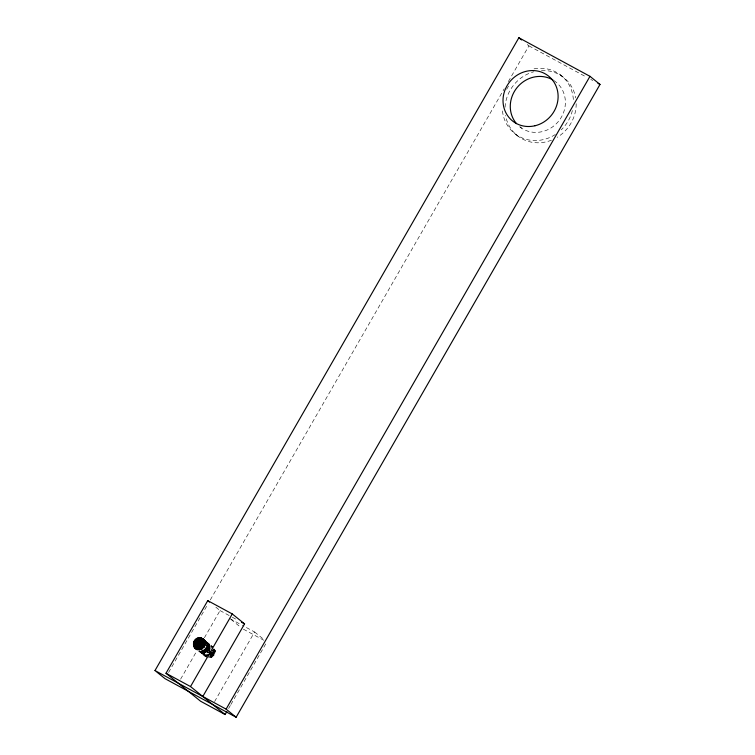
<?xml version="1.0" encoding="UTF-8"?>
<svg xmlns="http://www.w3.org/2000/svg" width="755" height="755" viewBox="0 0 755 755"><rect width="100%" height="100%" fill="white"/><g stroke="black" fill="none" stroke-linecap="round" stroke-linejoin="round"><path stroke-width="0.57" stroke-dasharray="3.77 2.83" d="M207.087 643.892L209.654 646.176L209.522 651.999L204.482 655.161L199.292 650.961M208.389 657.784L211.362 657.369L213.835 655.519L205.209 648.479C203.227 650.791 203.284 654.679 205.728 656.642L206.993 655.095M211.051 653.613L213.835 655.519L214.42 654.66L215.194 650.706L213.995 648.035M168.554 672.535L207.936 604.038M210.286 599.951L504.208 88.797M508.323 81.644L528.896 45.866L527.075 44.385M180.605 679.16L196.838 650.914M204.379 637.805L220.035 610.578L213.901 605.614M214.58 701.584L254.595 631.992L242.336 625.338M228.605 708.492L230.341 705.463M230.926 704.453L266.883 641.929M206.53 654.642L205.039 655.963L199.15 651.008M206.436 642.061L211.608 646.431L208.654 646.318L205.926 647.724L213.108 656.274L210.305 654.33M210.607 651.546L214.958 649.734M213.467 649.3L215.194 650.706L203.841 653.292L201.236 650.942M213.523 650.31L215.26 651.707L203.784 652.282L202.066 650.716M203.888 651.272L209.522 651.999L210.645 646.214L206.36 642.496M210.645 652.141L215.147 652.726L213.42 651.329M204.171 650.281L209.522 651.999L208.654 646.318L206.946 644.761M210.588 652.339L214.864 653.717L212.268 651.622M528.896 45.866L586.616 77.18M590.74 79.417L592.798 80.53M220.035 610.578L231.275 616.675M232.304 617.231L236.39 619.449M230.077 618.685L241.317 624.791M243.384 629.179L263.816 640.259M204.614 649.338L214.42 654.66L212.693 653.264M205.275 648.385L210.768 652.15M211.683 652.773L214.42 654.66M205.851 647.507L211.258 651.235M212.164 651.858L214.864 653.717M204.577 649.149L210.126 652.971M209.814 649.026L205.369 645.94L211.409 650.923M213.372 651.49L215.147 652.726M203.765 649.8L209.371 653.679M202.859 650.3L209.446 654.915M210.39 655.576L212.278 656.897L206.766 647.101M206.672 645.676L212.4 649.696M213.354 650.366L215.26 651.707M201.896 650.631L208.522 655.349M209.465 656.019L211.362 657.369L209.89 653.075M206.747 644.657L212.381 648.687M213.316 649.357L215.194 650.706M201.849 651.49L208.493 656.303M206.653 643.656L213.108 648.385L206.323 642.713M200.641 651.329L206.766 655.878M206.389 642.703L211.834 646.79M199.669 651.159L206.653 656.454M206.851 642.514L212.212 646.658M199.622 651.49L206.568 656.888L199.65 651.272M206.257 641.741L212.429 646.648M198.791 650.999L206.54 657.18L198.754 650.885M560.163 74.707L562.937 76.944M519.931 126.783L521.743 128.256M515.486 134.116L518.26 136.353M254.595 631.992L264.25 639.796M230.954 619.402L240.6 627.207M206.389 641.759L212.504 646.808L206.408 641.816M206.417 642.231L211.957 646.733M207.059 644.081L209.654 646.176M206.54 643.704L212.599 648.602M206.606 644.713L210.069 647.507M205.945 645.223L207.682 646.629L209.522 651.999L204.086 654.264L200.547 651.14M206.493 645.733L212.551 650.621M205.775 647.667L209.229 650.461M205.181 648.526L210.371 652.716M211.24 653.424L213.835 655.519M204.454 649.281L209.645 653.471M210.513 654.17L213.108 656.274M203.623 649.904L209.682 654.793M210.541 655.5L212.278 656.897M202.708 650.376L208.767 655.274M209.626 655.972L211.362 657.369M201.736 650.687L208.654 656.284M201.245 651.197L206.794 655.717M200.622 651.461L206.662 656.378M198.81 651.046L205.728 656.642L198.914 651.055M199.509 650.867L204.482 655.161M209.692 653.132L210.39 657.68M541.448 70.545A37.174 34.513 -51 0 1 575.659 97.905M576.178 103.718A37.174 34.513 -51 0 1 557.181 137.325M551.48 140.175A37.174 34.513 -51 0 1 505.529 115.392M505.067 107.21A37.174 34.513 -51 0 1 533.738 71.782M553.915 80.568A28.775 26.718 -51 0 1 559.096 120.592A28.775 26.718 -51 0 1 518.959 126.142M534.03 68.847A37.174 34.513 -51 0 1 573.413 101.481M572.375 110.513A37.174 34.513 -51 0 1 561.229 129.86M555.331 134.513A37.174 34.513 -51 0 1 502.273 108.522M506.662 89.298A37.174 34.513 -51 0 1 510.125 83.824"/><path stroke-width="1.13" d="M154.992 670.553L518.864 37.75L589.976 76.331L600.008 84.447L236.136 717.25L165.024 678.669L154.992 670.553L226.104 709.134L236.136 717.25M226.868 711.521L225.122 714.541L200.603 701.235L165.996 673.262L207.757 600.64L232.276 613.947L244.563 623.885L202.802 696.497M225.122 714.541L190.524 686.569L232.276 613.947M226.104 709.134L589.976 76.331M198.008 649.385C204.445 650.555 207.776 640.089 201.226 638.032C194.262 635.757 190.175 646.818 197.083 649.649L195.347 648.252L198.008 649.385L193.705 645.865L197.848 649.442M597.951 83.333L600.008 84.447M241.496 622.214L244.563 623.885M165.996 673.262L190.524 686.569M203.614 639.636L205.379 641.042L202.123 638.419L204.709 640.599M518.864 37.75L521.601 39.958M207.757 600.64L209.512 602.065M204.68 640.835L201.226 638.032L204.652 641.004M204.586 641.316L200.264 637.824L205.379 642.373M205.322 642.675L199.273 637.777L205.237 643.213M205.19 643.515L198.272 637.918L205.115 644.251M205.086 644.525L197.3 638.23L205.039 645.487M205.03 645.704L196.385 638.702L204.341 646.223M204.199 646.327L195.545 639.325L204.397 647.715M203.472 647.073L194.828 640.08L202.982 647.79M202.887 647.941L194.233 640.938L202.519 648.724M202.444 648.875L193.79 641.882L201.368 648.923M201.292 649.168L193.506 642.873L201.217 649.932M200.32 649.489L193.403 643.892L199.49 649.375M199.518 649.8L193.459 644.902L198.773 649.583M197.565 649.564L194.101 646.761L197.47 649.593M202.925 638.957L204.671 640.382M516.505 123.65A28.775 26.718 -51 0 1 517.345 87.25A28.775 26.718 -51 0 1 552.924 79.954M197.253 649.668L194.658 647.563L197.215 649.659M535.002 125.755A28.775 26.718 -51 0 0 551.886 79.303A28.775 26.718 -51 0 0 504.793 90.562A28.775 26.718 -51 0 0 535.002 125.755"/></g></svg>
